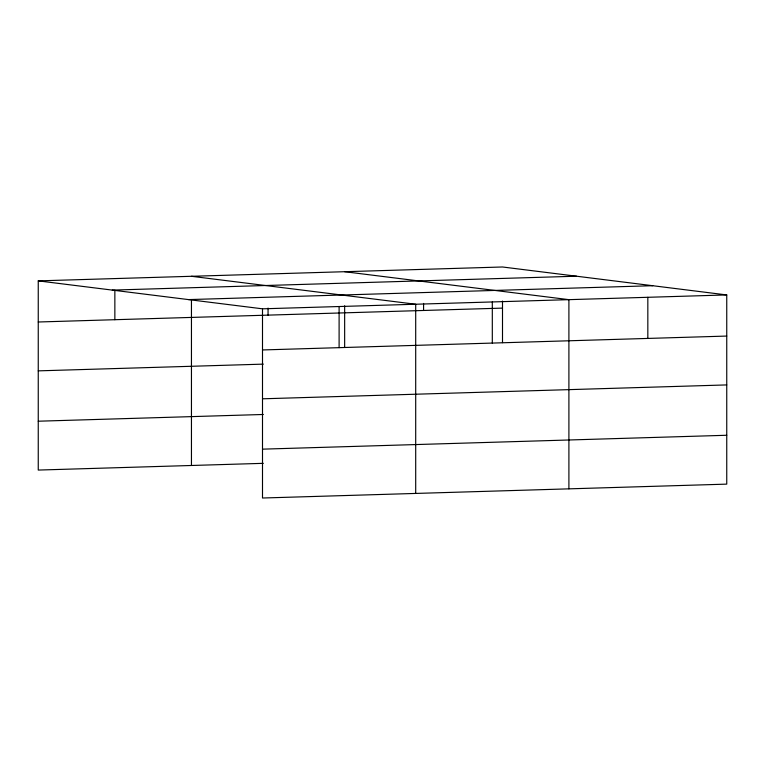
<?xml version="1.0" encoding="UTF-8"?>
<svg xmlns="http://www.w3.org/2000/svg" width="765" height="765" viewBox="0 0 765 765"><rect width="100%" height="100%" fill="white"/><g stroke="black" fill="none" stroke-linecap="round" stroke-linejoin="round"><path stroke-width="1.15" d="M263.342 463.332L38.25 470.064L38.25 280.87L502.5 266.985L726.75 294.936L726.75 484.13L262.5 498.015L262.5 308.821L38.25 280.87M344.652 347.396L344.652 305.79M112.254 290.098L576.504 276.213M188.496 299.593L652.746 285.708M262.5 308.821L726.75 294.936M38.25 321.998L502.5 308.113M262.5 349.949L726.75 336.065M38.25 370.862L263.342 364.13M262.5 398.804L726.75 384.919M38.25 421.209L263.342 414.477M262.5 449.151L726.75 435.266M344.652 271.709L568.902 299.651L568.902 488.845M191.451 276.289L415.701 304.241L415.701 493.425M647.831 297.298L647.831 338.417M502.5 301.066L502.5 342.672M492.306 301.945L492.306 343.074M423.58 303.428L423.58 310.475M339.105 306.526L339.105 347.654M268.056 308.075L268.056 315.123M191.451 299.794L191.451 465.483M114.855 290.337L114.855 319.713"/></g></svg>
